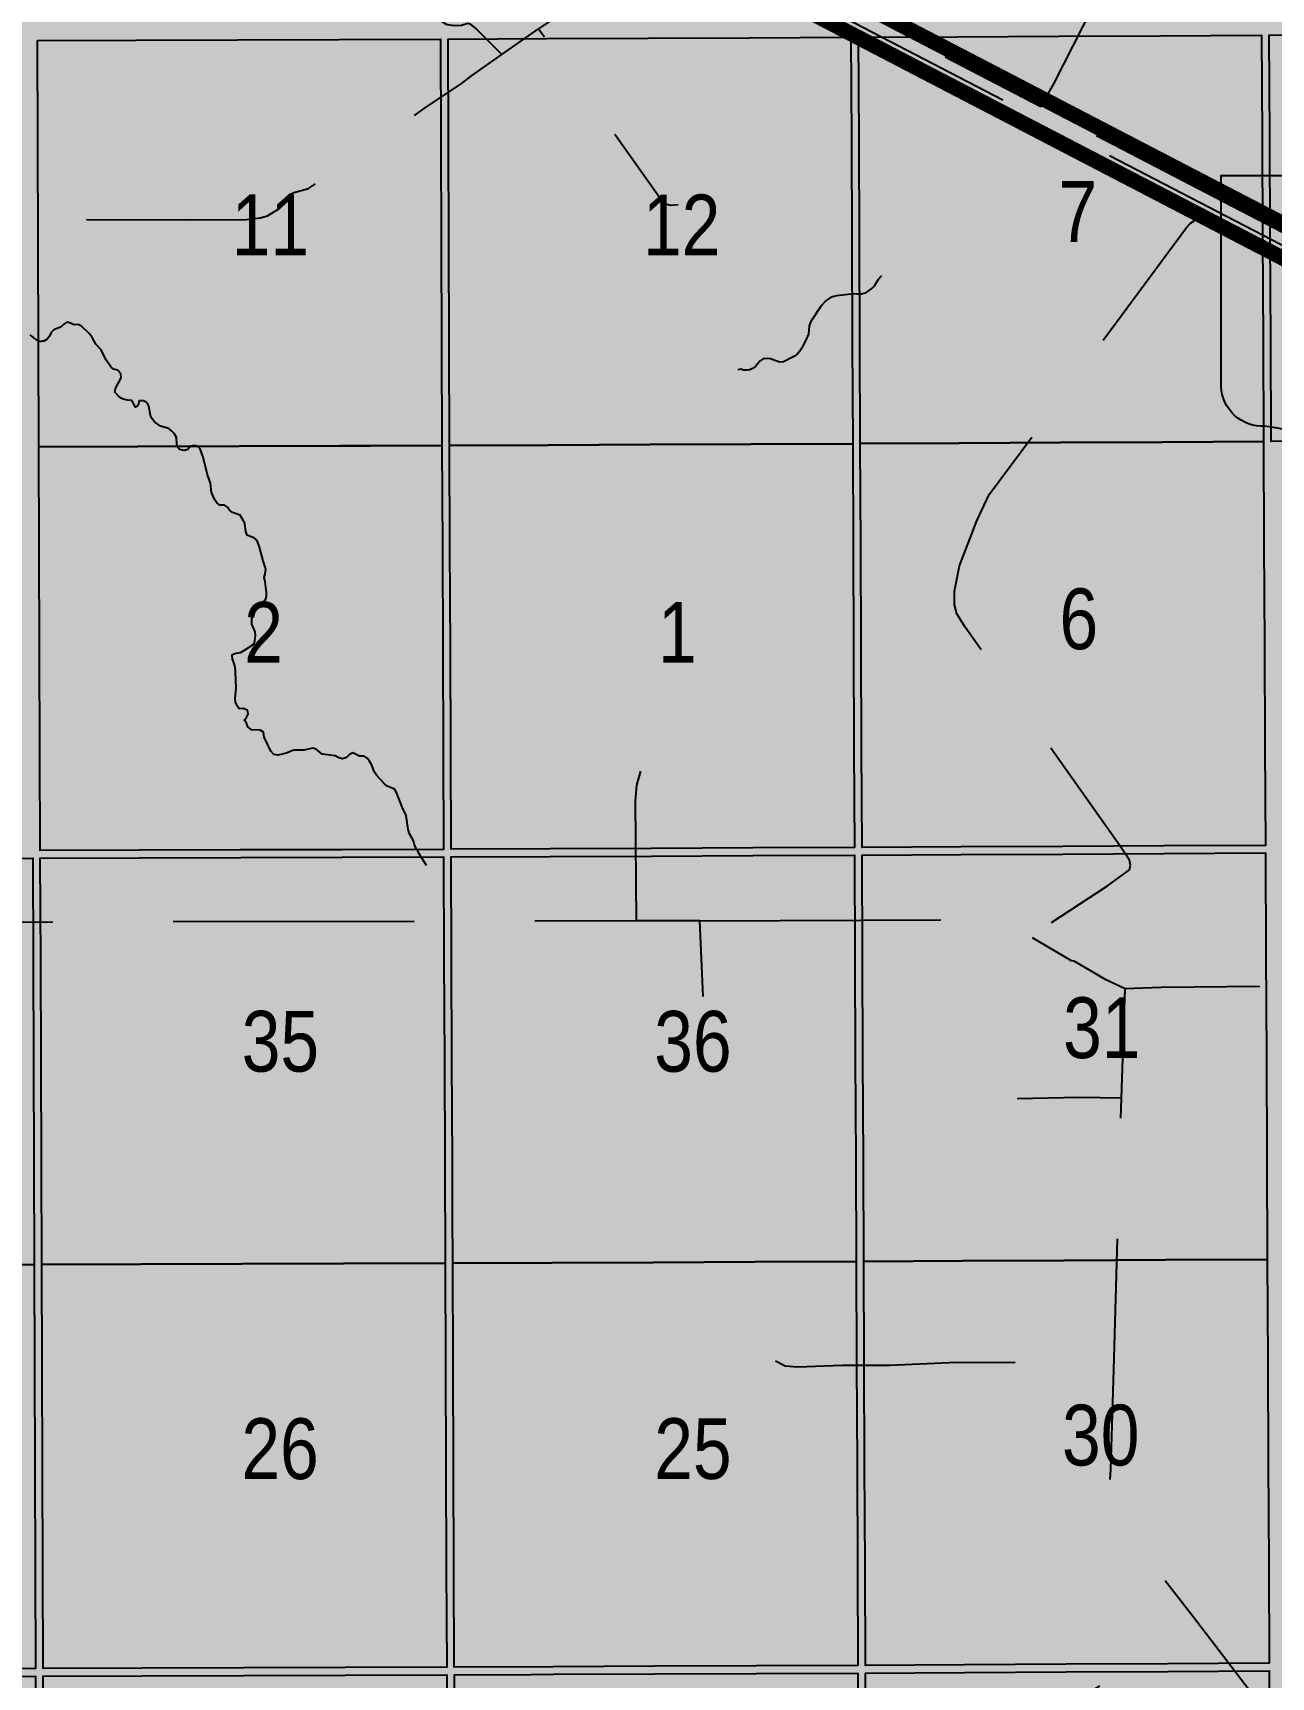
# Model space of a CAD drawing. Extents: x 507565 to 531726, y 6009554 to 6022365.
# Drawn here: x 523476.6 to 523639.7, y 6015356.9 to 6015573.6 of the extents above; entities that cross this region are included whole.
import ezdxf
from ezdxf.enums import TextEntityAlignment as Align

# ---------------------------------------------------------------- set-up
doc = ezdxf.new("R2010")
doc.units = 0
doc.header["$LTSCALE"] = 5
doc.linetypes.add('DASHED2', pattern=[9.524999999999999, 6.35, -3.175])
for name, color, linetype in [('AUX-LABELS', 1, 'Continuous'), ('Quarters', 8, 'Continuous'), ('RoadSeg', 57, 'DASHED2'), ('ROUTE-MAP-HWY', 2, 'Continuous'), ('T-WATER', 160, 'Continuous')]:
    doc.layers.add(name, color=color, linetype=linetype)
doc.layers.add('ROUTE-MAP-BACKGROUND-H', color=7, linetype='Continuous', true_color=0xf0ebff)
doc.styles.add('120', font='ARIALN.TTF', dxfattribs={"height": 13})
doc.styles.add('80V', font='ARIALN.TTF', dxfattribs={"oblique": 20.00000000000001, "height": 2})

# ---------------------------------------------------------------- blocks, each defined once
blk = doc.blocks.new('blk_hwy')
h = blk.add_hatch(color=255)
edge = h.paths.add_edge_path()
edge.add_line((-2.394374808926841, -1.502976880546157), (-2.394374808926841, 2.202342593445064))
edge.add_line((-2.394374808926841, 2.20234259344511), (2.394374808927205, 2.20234259344511))
edge.add_line((2.394374808927296, 2.20234259344511), (2.394374808927296, -1.502976881036147))
edge.add_arc((1.666099989399299, -1.474485957415936), 0.7288319048222823, 267.0356154126261, 357.75966761743825, ccw=False)
edge.add_arc((1.99488852761624, -5.339863340062493), 3.158851719708902, 96.66228240425568, 129.1626000068807)
edge.add_arc((-1.994888527615785, -5.339863340062493), 3.158851719708945, 50.83739999311933, 83.33771759574431)
edge.add_arc((-1.666099989399299, -1.474485957415936), 0.7288319048221756, 182.2403323825618, 272.9643845873739, ccw=False)
at = {"color": 0}
blk.add_lwpolyline([(-2.394374808926841, -1.502976880546157), (-2.394374808926841, 2.20234259344511), (2.394374808927296, 2.20234259344511), (2.394374808927296, -1.502976881036147, -0.4179197440755494), (1.628408307617519, -2.202342593444655, 0.1427676877764801), (0, -2.890625918028036, 0.14276768777648), (-1.628408307617065, -2.202342593444655, -0.4179197440755494), (-2.394374808926841, -1.502976881036147)], format="xyb", dxfattribs=at)
at = {"color": 0, "style": '80V', "flags": 8}
blk.add_attdef('HWY', text='', height=2, dxfattribs=at).set_placement((0, 2.273736754432321e-13), align=Align.MIDDLE_CENTER)

msp = doc.modelspace()

# ---------------------------------------------------------------- hatches: boundary and pattern name
at = {"layer": 'ROUTE-MAP-BACKGROUND-H'}
h = msp.add_hatch(color=256, dxfattribs=at)
h.dxf.hatch_style = 1
h.paths.add_polyline_path([(523871.0806471703, 6016124.177561276), (523873.0710900546, 6015800.355694011), (523917.5154565911, 6015800.579950821), (523923.8232337536, 6014811.294433698), (522926.3148832608, 6014807.962031515), (522925.8951585376, 6015778.478054873), (522873.58425827, 6015778.442416498), (522873.6904375915, 6016121.495464035)])

# ---------------------------------------------------------------- linework, layer by layer
at = {"layer": 'Quarters'}
for points in [[(523544.4885337888, 6015519.251524557), (523531.4647107566, 6015519.19384117), (523531.4127345464, 6015532.583528297), (523531.3607086281, 6015545.973145473), (523531.3087275723, 6015559.362867191), (523531.2567337208, 6015572.752489506), (523544.2756650812, 6015572.810066574), (523557.6297317948, 6015572.869117271), (523570.9835986736, 6015572.928205793), (523584.3374674995, 6015572.987269951), (523584.3943463915, 6015559.59770222), (523584.451196874, 6015546.208112784), (523584.5080359744, 6015532.818568409), (523584.5648726959, 6015519.428987619), (523571.2061526421, 6015519.369835385), (523557.8474388203, 6015519.310666489), (523544.4885337888, 6015519.251524557)], [(523598.5971173591, 6015519.503413136), (523585.5691521068, 6015519.434319102), (523585.5123485098, 6015532.823903911), (523585.455497038, 6015546.213455858), (523585.3986580205, 6015559.603041832), (523585.3417711398, 6015572.992594896), (523598.3647783708, 6015573.061581461), (523611.7229405945, 6015573.132316827), (523625.080917205, 6015573.203072194), (523638.4389164436, 6015573.273796695), (523638.5006266459, 6015559.884384022), (523638.5623343541, 6015546.494920149), (523638.6240327026, 6015533.1054865), (523638.6857630289, 6015519.716038803), (523625.3229418219, 6015519.645144006), (523611.9600866761, 6015519.574277534), (523598.5971173591, 6015519.503413136)], [(523652.7179480602, 6015519.790429279), (523639.6900469436, 6015519.721370622), (523639.628351905, 6015533.110822401), (523639.5666412982, 6015546.500237649), (523639.504944954, 6015559.889720347), (523639.443200853, 6015573.279107093), (523652.466241428, 6015573.348057723), (523665.8244185686, 6015573.41877219), (523679.1824572101, 6015573.489377183), (523692.5405363627, 6015573.560055071), (523692.6070307264, 6015560.170686995), (523692.6735568207, 6015546.781312326), (523692.7400908808, 6015533.391923482), (523692.806587406, 6015520.002527698), (523679.4437502822, 6015519.931882685), (523666.0809411272, 6015519.861221826), (523652.7179480602, 6015519.790429279)], [(523530.4084339744, 6015532.57905642), (523530.4604259489, 6015519.189384367), (523521.05936614, 6015519.15896524), (523517.1016002626, 6015519.146508112), (523503.7427925789, 6015519.104430357), (523490.3838275346, 6015519.061942552), (523477.3599778568, 6015519.020516784), (523477.3128246433, 6015532.410338677), (523477.2657260151, 6015545.800028015), (523477.2186028702, 6015559.189918024), (523477.1714324784, 6015572.579704752), (523490.1904599086, 6015572.620962404), (523503.544565065, 6015572.663326387), (523516.8985027349, 6015572.70568764), (523530.2524355125, 6015572.748039325), (523530.3044625221, 6015559.358395117), (523530.3564137479, 6015545.968714175), (523530.4084339744, 6015532.57905642)], [(523530.6163629736, 6015479.019523463), (523530.6669247644, 6015465.963954945), (523517.3063753359, 6015465.921377536), (523503.9397786577, 6015465.878794095), (523490.5790628965, 6015465.836275213), (523477.5473507551, 6015465.794825897), (523477.5014206131, 6015478.850328759), (523477.4542648062, 6015492.240878598), (523477.4071136288, 6015505.630732557), (523477.3599778568, 6015519.020516784), (523490.3838275346, 6015519.061942552), (523503.7427925789, 6015519.104430357), (523517.1016002626, 6015519.146508112), (523521.05936614, 6015519.15896524), (523530.4604259489, 6015519.189384367), (523530.5124371916, 6015505.799724131), (523530.5644288344, 6015492.410049675), (523530.6163629736, 6015479.019523463)], [(523544.7029073262, 6015466.026123668), (523531.6711916332, 6015465.968381329), (523531.6205981253, 6015479.023953583), (523531.5687144119, 6015492.414506161), (523531.5167364372, 6015505.804188239), (523531.4647107566, 6015519.19384117), (523544.4885337888, 6015519.251524557), (523557.8474388203, 6015519.310666489), (523571.2061526421, 6015519.369835385), (523584.5648726959, 6015519.428987619), (523584.6217242184, 6015506.039403833), (523584.6786035204, 6015492.649820833), (523584.7353069556, 6015479.259237277), (523584.7905942667, 6015466.203770889), (523571.4300803549, 6015466.144569162), (523558.063487125, 6015466.085329495), (523544.7029073262, 6015466.026123668)], [(523598.8275310962, 6015466.278324229), (523585.7948728282, 6015466.209131226), (523585.7396186194, 6015479.264635021), (523585.6829075056, 6015492.655155707), (523585.626037569, 6015506.044738975), (523585.5691521068, 6015519.434319102), (523598.5971173591, 6015519.503413136), (523611.9600866761, 6015519.574277534), (523625.3229418219, 6015519.645144006), (523638.6857630289, 6015519.716038803), (523638.7474733069, 6015506.326591684), (523638.809180821, 6015492.937152637), (523638.870639238, 6015479.546660729), (523638.9305865056, 6015466.491252485), (523625.5629056238, 6015466.420290947), (523612.1952775585, 6015466.34932498), (523598.8275310962, 6015466.278324229)], [(523476.6877530287, 6015424.618292934), (523476.7348003913, 6015411.228598744), (523463.3665639941, 6015411.185746617), (523449.9983563331, 6015411.142856088), (523436.6299516508, 6015411.099981921), (523423.5966222532, 6015411.058221363), (523423.5541899249, 6015424.448463906), (523423.5117428599, 6015437.838644065), (523423.4693108696, 6015451.228924957), (523423.4268943808, 6015464.61916951), (523436.4555771431, 6015464.660404012), (523449.8193695693, 6015464.702711432), (523463.1829652309, 6015464.745009145), (523476.5465981775, 6015464.787327566), (523476.5936475881, 6015451.397657342), (523476.6407037152, 6015438.007928496), (523476.6877530287, 6015424.618292934)], [(523530.8259607436, 6015424.793474045), (523530.8776466498, 6015411.404669719), (523517.5093237977, 6015411.361194029), (523504.1410088295, 6015411.317716868), (523490.7725064128, 6015411.274263513), (523477.7390936406, 6015411.231868391), (523477.6920493077, 6015424.621551631), (523477.6449900346, 6015438.011168819), (523477.5979435144, 6015451.400853379), (523477.5508841051, 6015464.790505185), (523490.5796282226, 6015464.831969541), (523503.9434897649, 6015464.874503314), (523517.3072073403, 6015464.917075706), (523530.6708072858, 6015464.959660766), (523530.7225844482, 6015451.570951194), (523530.7742857314, 6015438.182204924), (523530.8259607436, 6015424.793474045)], [(523544.9155934046, 6015411.464305085), (523531.8819479618, 6015411.408910261), (523531.8567279319, 6015417.935247653), (523531.8302323556, 6015424.797766528), (523531.7785687582, 6015438.186556934), (523531.7268505192, 6015451.575410776), (523531.6750870668, 6015464.964135394), (523544.7037721977, 6015465.021821045), (523558.0675692715, 6015465.081035757), (523571.4312120402, 6015465.140237092), (523584.7948391059, 6015465.199488552), (523584.8514856704, 6015451.808309923), (523584.9081080342, 6015438.417124461), (523584.9647906261, 6015425.025943569), (523585.0214533571, 6015411.634755854), (523571.6528940474, 6015411.577935643), (523558.284337055, 6015411.521099201), (523544.9155934046, 6015411.464305085)], [(523599.0632928603, 6015411.709615456), (523586.0257483649, 6015411.640119178), (523585.9690690085, 6015425.031332952), (523585.9123766455, 6015438.422450987), (523585.8557657466, 6015451.81367006), (523585.7991698596, 6015465.204823152), (523598.8318618437, 6015465.27401611), (523612.1997180075, 6015465.344983795), (523625.5674706348, 6015465.415983476), (523638.9351895673, 6015465.4869524), (523638.996633286, 6015452.096065711), (523639.058035308, 6015438.705164627), (523639.1194800363, 6015425.314264437), (523639.1809134578, 6015411.923335147), (523625.8084432334, 6015411.852118487), (523612.4359392958, 6015411.780863951), (523599.0632928603, 6015411.709615456)], [(523476.8759646294, 6015371.059401554), (523476.9218068329, 6015358.004606579), (523463.548995017, 6015357.961213404), (523450.1761639321, 6015357.917855904), (523436.8031534127, 6015357.874392814), (523423.7653108425, 6015357.832069531), (523423.7239166071, 6015370.887390241), (523423.6814682164, 6015384.277697455), (523423.6390352136, 6015397.66800907), (523423.5966222532, 6015411.058221363), (523436.6299516508, 6015411.099981921), (523449.9983563331, 6015411.142856088), (523463.3665639941, 6015411.185746617), (523476.7348003913, 6015411.228598744), (523476.7818585211, 6015397.838927463), (523476.8288884633, 6015384.449264147), (523476.8759646294, 6015371.059401554)], [(523531.0328156938, 6015371.238264822), (523531.0832589603, 6015358.184433914), (523517.7102367673, 6015358.140075063), (523504.3373004518, 6015358.095681869), (523490.9641485045, 6015358.05125332), (523477.9260984358, 6015358.007957073), (523477.8802247657, 6015371.062722486), (523477.8331603877, 6015384.45256673), (523477.7861182301, 6015397.842252407), (523477.7390936406, 6015411.231868391), (523490.7725064128, 6015411.274263513), (523504.1410088295, 6015411.317716868), (523517.5093237977, 6015411.361194029), (523530.8776466498, 6015411.404669719), (523530.9293710582, 6015398.0159366), (523530.9810845584, 6015384.627167053), (523531.0328156938, 6015371.238264822)], [(523585.1915028721, 6015371.460989412), (523585.2467777912, 6015358.404726598), (523571.8732705897, 6015358.350359738), (523558.4997488772, 6015358.295958327), (523545.1261081004, 6015358.241588606), (523532.0875680376, 6015358.188551512), (523532.037091026, 6015371.242386187), (523531.985356259, 6015384.631336744), (523531.933643427, 6015398.020158353), (523531.8819479618, 6015411.408910261), (523544.9155934046, 6015411.464305085), (523558.284337055, 6015411.521099201), (523571.6528940474, 6015411.577935643), (523585.0214533571, 6015411.634755854), (523585.0781634483, 6015398.24354678), (523585.1348102791, 6015384.852345483), (523585.1915028721, 6015371.460989412)], [(523599.2932876596, 6015358.479876915), (523586.2510215464, 6015358.410111206), (523586.1957451061, 6015371.466440839), (523586.1390841788, 6015384.857689804), (523586.0824401812, 6015398.248935756), (523586.0257483649, 6015411.640119178), (523599.0632928603, 6015411.709615456), (523612.4359392958, 6015411.780863951), (523625.8084432334, 6015411.852118487), (523639.1809134578, 6015411.923335147), (523639.2423568318, 6015398.532465859), (523639.3037586983, 6015385.141537725), (523639.3651712775, 6015371.750502859), (523639.4250668531, 6015358.694535162), (523626.0478455261, 6015358.622974454), (523612.6706747899, 6015358.551409736), (523599.2932876596, 6015358.479876915)], [(523477.066480486, 6015316.831284088), (523477.1135234862, 6015303.441595529), (523463.7359940627, 6015303.397657295), (523450.3584931091, 6015303.35371066), (523436.9807927793, 6015303.309740056), (523423.9382391666, 6015303.266853574), (523423.8958115028, 6015316.657123828), (523423.853336595, 6015330.047327879), (523423.8109072149, 6015343.437603112), (523423.7684978969, 6015356.827775357), (523436.8064412546, 6015356.870102542), (523450.1795288972, 6015356.913528704), (523463.5524476775, 6015356.956927086), (523476.9253473126, 6015357.000324099), (523476.9724161479, 6015343.610674397), (523477.0194396355, 6015330.22098074), (523477.066480486, 6015316.831284088)], [(523531.242270841, 6015317.013904237), (523531.294000252, 6015303.625142769), (523517.9162557834, 6015303.579867555), (523504.538523336, 6015303.534561642), (523491.1606594656, 6015303.489250469), (523478.117808934, 6015303.445023156), (523478.0707690038, 6015316.834734142), (523478.0237142416, 6015330.224345677), (523477.9767068042, 6015343.614058082), (523477.929652026, 6015357.003670955), (523490.967768223, 6015357.046967242), (523504.3409907071, 6015357.091384785), (523517.7140582703, 6015357.135759748), (523531.0871290889, 6015357.18017051), (523531.1388373718, 6015343.791432955), (523531.1905260712, 6015330.402658888), (523531.242270841, 6015317.013904237)], [(523585.420982387, 6015317.226850678), (523585.4776289325, 6015303.835635182), (523572.0991181702, 6015303.783703198), (523558.7206194107, 6015303.731718461), (523545.3418957972, 6015303.679750381), (523532.2982610512, 6015303.6290075), (523532.2465495109, 6015317.017887782), (523532.1947927329, 6015330.406635173), (523532.143113351, 6015343.795487245), (523532.0914209972, 6015357.184269522), (523542.1956755059, 6015357.22480836), (523545.1300746857, 6015357.236806665), (523558.503801256, 6015357.291691548), (523571.8773891769, 6015357.346081945), (523585.2510102536, 6015357.400441674), (523585.307720649, 6015344.009272653), (523585.3643463093, 6015330.618059481), (523585.420982387, 6015317.226850678)], [(523599.529052467, 6015303.911091791), (523586.4818993383, 6015303.841022794), (523586.4252926589, 6015317.232268277), (523586.3686381625, 6015330.623443832), (523586.3119959544, 6015344.014690493), (523586.2553082512, 6015357.405833868), (523599.2976730288, 6015357.475599877), (523612.6751133804, 6015357.54712531), (523626.0523979348, 6015357.618701423), (523639.4296616812, 6015357.690247317), (523639.4910961054, 6015344.299351373), (523639.552527824, 6015330.908441223), (523639.6139327665, 6015317.517564934), (523639.6753610444, 6015304.126667192), (523626.2933174979, 6015304.054825325), (523612.9113137224, 6015303.982968543), (523599.529052467, 6015303.911091791)]]:
    msp.add_lwpolyline(points, close=True, dxfattribs=at)
at = {"layer": 'RoadSeg'}
msp.add_line((523619.980803164, 6015433.16091757), (523620.4803674096, 6015447.613304473), dxfattribs=at)
at = {"layer": 'RoadSeg', "flags": 128}
for points in [[(523538.3427563646, 6015570.718466755), (523534.8495393504, 6015574.250721504), (523534.199466022, 6015574.738760514), (523533.8460621532, 6015574.793330896), (523533.0337029749, 6015574.554137739), (523532.1012079989, 6015574.487517776), (523531.1307178717, 6015574.619358578), (523530.369803306, 6015575.120322358), (523529.2041946875, 6015576.85209641), (523528.1385665148, 6015577.750949847), (523522.1777788515, 6015581.414037146), (523520.9789316402, 6015582.479538558), (523518.7651721354, 6015584.284093345), (523517.8288506031, 6015585.296521062), (523517.209050342, 6015586.673271386), (523516.6166168971, 6015588.540335558), (523516.5593929187, 6015590.336064585), (523515.8786154148, 6015591.023038078), (523514.9517393878, 6015591.670549729), (523513.0320223972, 6015592.790452537), (523509.6382491789, 6015593.575825813)], [(523617.2503231131, 6015579.482643853), (523616.9557478738, 6015578.518329853), (523614.8883724349, 6015574.464461681), (523611.0231142754, 6015566.861919812), (523609.6243536272, 6015564.397677174), (523609.3608577611, 6015563.829239824), (523564.3295882703, 6015587.295384828), (523563.9564405384, 6015588.053066482), (523563.6044385276, 6015588.879383381), (523563.4622254294, 6015589.681734884), (523563.5034200479, 6015590.771626478), (523564.8688422157, 6015591.304116934), (523567.6993240782, 6015591.604034646), (523573.6601156951, 6015592.270118174), (523584.6826000116, 6015592.902580857), (523590.0438976515, 6015591.637425835), (523591.675632545, 6015591.404300566), (523593.6403404734, 6015591.437549967)], [(523759.2123447874, 6015386.32688584), (523758.1571797718, 6015388.652216258), (523758.0231750579, 6015388.952737054), (523757.8794901349, 6015389.280625191), (523757.7078630637, 6015389.687656675), (523757.5541531586, 6015390.066994807), (523757.3722055018, 6015390.540295865), (523757.2191675035, 6015390.956320166), (523757.0686867545, 6015391.380509932), (523756.9179008897, 6015391.821371974), (523756.7601927779, 6015392.300732028), (523756.6222160938, 6015392.737216596), (523756.5068626225, 6015393.116761051), (523756.3693490556, 6015393.588448473), (523756.2409879778, 6015394.050551312), (523756.1206820658, 6015394.505657258), (523756.0108965084, 6015394.978975434), (523755.9115585096, 6015395.403069352), (523755.7789114811, 6015396.01891878), (523755.6449939989, 6015396.669961729), (523755.5336832604, 6015397.267028496), (523755.4443475434, 6015397.847168542), (523755.3458628168, 6015398.517668579), (523755.2632894396, 6015399.130080837), (523755.193843965, 6015399.759237016), (523755.1288855578, 6015400.400274152), (523755.0730867515, 6015401.030244381), (523755.0246488337, 6015401.661365587), (523754.9857017458, 6015402.259931018), (523754.9525304017, 6015402.912994957), (523754.9303662723, 6015403.533511246), (523754.9171533836, 6015404.181864999), (523754.9188561902, 6015404.755451715), (523754.9364932989, 6015405.38803757), (523754.969062369, 6015406.064425504), (523755.0085126717, 6015406.669338319), (523755.0562002144, 6015407.313941672), (523755.1353717194, 6015407.986132368), (523755.202886156, 6015408.609721621), (523755.2790382117, 6015409.238544517), (523755.3600972426, 6015409.881473737), (523755.4642190952, 6015410.505999903), (523755.5796915365, 6015411.155041714), (523755.7049733836, 6015411.792649757), (523755.84621378, 6015412.403294612), (523755.9817225717, 6015412.991677311), (523756.1396764033, 6015413.636500541), (523756.313493225, 6015414.272145637), (523756.4749452253, 6015414.829543292), (523756.6315179921, 6015415.326889421), (523756.7901890574, 6015415.877232532), (523756.9568983725, 6015416.423172551), (523757.1478618977, 6015416.970724767), (523757.3458817134, 6015417.5353594), (523757.5424487297, 6015418.006983872), (523757.7953839588, 6015418.672697163), (523758.0033562465, 6015419.198480575), (523758.1798714724, 6015419.611084377), (523758.3912814777, 6015420.060928474), (523758.6100715261, 6015420.548235828), (523758.9207153316, 6015421.156458397), (523759.2449463754, 6015421.815887571), (523759.5711863238, 6015422.423454228), (523759.8964934056, 6015423.042873529), (523760.245279293, 6015423.646487087), (523760.5975882223, 6015424.239004594), (523760.9594738046, 6015424.822681766), (523761.3434124725, 6015425.413889169), (523761.7343479911, 6015425.992537296), (523762.1401616593, 6015426.583494095), (523762.5470732605, 6015427.171123197), (523772.9031677316, 6015442.021803239), (523777.5842951686, 6015448.80441169), (523779.6322409752, 6015451.675419199), (523780.3899766993, 6015452.760056931), (523781.3419715643, 6015454.12181463), (523752.6354093528, 6015477.696308885), (523726.472736162, 6015499.224298738), (523724.9746413583, 6015500.433764201), (523723.6951529785, 6015501.45317511), (523722.5607811062, 6015502.298081391), (523721.4678730974, 6015503.082071319), (523720.5202698263, 6015503.737498411), (523719.4554885321, 6015504.444947163), (523718.5038352195, 6015505.048862394), (523717.4923642792, 6015505.665817401), (523716.5257330044, 6015506.237802961), (523715.5322957311, 6015506.802988688), (523714.5187982994, 6015507.35473982), (523656.1139291314, 6015537.75512999), (523648.338755924, 6015541.803482158), (523608.6843442285, 6015562.436786514), (523561.0877970103, 6015587.223578641), (523558.5188801748, 6015588.566655977), (523558.8904167384, 6015588.570759945), (523559.325325458, 6015588.423206259), (523559.8987317742, 6015588.168764737), (523560.2729431322, 6015587.994659042), (523560.6197072095, 6015587.918261727), (523561.1845050801, 6015587.971328077), (523561.6036073868, 6015588.038993096), (523561.0877970103, 6015587.223578641), (523560.2067525454, 6015586.07616643), (523555.1117716998, 6015582.180140868), (523543.1902384707, 6015574.087907105), (523550.4497207167, 6015564.430889233), (523553.4469239656, 6015559.902124266), (523559.3409119138, 6015551.6102419), (523559.9070668122, 6015551.044157048), (523560.5730311826, 6015550.844561944), (523561.5721917959, 6015550.944233559)], [(523444.5214267444, 6015541.453789097), (523443.8887426775, 6015544.450727076), (523443.888845414, 6015546.315582857), (523444.421600861, 6015547.081371652), (523445.6869044125, 6015548.280145552), (523446.8526010914, 6015548.37998963), (523447.0190420302, 6015548.51319225), (523447.0855755517, 6015548.81316921), (523446.8191809271, 6015549.445880782), (523447.0856825755, 6015550.14520956), (523447.3852211286, 6015550.478199021), (523447.7516524734, 6015550.678022948), (523450.3490550132, 6015550.544799826), (523453.4458937031, 6015549.745617529), (523464.1805626016, 6015549.613251283), (523466.5079314068, 6015549.086615685), (523497.4022889304, 6015548.91279265), (523504.6951816102, 6015548.979688351), (523506.5265828253, 6015549.212514134), (523507.4590539848, 6015549.445713632), (523508.957525522, 6015550.37836413), (523510.2896261447, 6015552.209674162), (523510.9556852918, 6015552.54268062), (523512.8869871661, 6015553.075343272), (523516.6833403697, 6015555.506252739), (523528.3050672524, 6015563.731586913), (523533.0004764048, 6015566.86186323), (523534.3307369385, 6015567.889706305), (523538.3427563646, 6015570.718466755), (523543.1902384707, 6015574.087907105)], [(523564.4358935293, 6015456.538002681), (523603.3306890285, 6015456.704537016), (523604.3630100815, 6015456.437807691), (523608.225900225, 6015454.340098822), (523608.5920505496, 6015454.906016097), (523618.1161244001, 6015461.166635793), (523621.0132329908, 6015463.264505933), (523621.1796991676, 6015463.864021039), (523621.0465621605, 6015464.530003801), (523619.8143869461, 6015466.394922455), (523599.4012377157, 6015495.23300241), (523598.3023024881, 6015496.997887159), (523597.969303716, 6015498.196585649), (523597.9693331404, 6015499.994753288), (523598.6352516396, 6015503.324963457), (523600.9329947146, 6015509.252232913), (523602.564777615, 6015512.748946764), (523628.5390640444, 6015547.913851358), (523629.0718616377, 6015548.513552704), (523629.6712979213, 6015548.879754293), (523630.7368173043, 6015548.946090795), (523631.4028219909, 6015548.713086279), (523646.2881363303, 6015540.787604379), (523647.1206014153, 6015540.521351425), (523647.819910243, 6015540.821022263), (523648.338755924, 6015541.803482158), (523649.0784185593, 6015543.151201328), (523609.3608577611, 6015563.829239824)], [(523564.8688674, 6015446.54781094), (523564.4358935293, 6015456.538002681), (523556.0774843766, 6015456.537703163), (523470.5955401416, 6015456.337964735), (523462.6702544105, 6015456.171620841), (523460.9052952073, 6015456.304892619), (523457.774943729, 6015472.255672176), (523454.1452048561, 6015492.002716535), (523454.0787417513, 6015492.768737544), (523454.2785081778, 6015493.501198707), (523456.0765947542, 6015496.498159204), (523456.3430836478, 6015497.66362258), (523456.2763952112, 6015498.42964214), (523455.8768669977, 6015499.528747257), (523453.2462201612, 6015503.29143129), (523451.7498485682, 6015505.360964143), (523451.3479915541, 6015506.588275084), (523450.2157792688, 6015513.781185804), (523444.5214267444, 6015541.453789097), (523447.7182490915, 6015543.951387987), (523448.0845670657, 6015544.384272895), (523448.8837793909, 6015545.016836699), (523453.3461512699, 6015549.412548897), (523453.4458937031, 6015549.745617529)], [(523556.0774843766, 6015456.537703163), (523555.9443740918, 6015472.32230414), (523556.110873404, 6015474.420154002), (523556.6769078766, 6015476.251730462)], [(523608.225900225, 6015454.340098822), (523613.3540084414, 6015451.309897686), (523613.6870581262, 6015451.276539701), (523617.7497959614, 6015448.912063114), (523620.4803674096, 6015447.613304473), (523625.2090284972, 6015447.77973129), (523667.9666106338, 6015448.212809023), (523669.7980655515, 6015447.77989575), (523670.897119884, 6015446.914050553), (523671.1633907922, 6015446.447721675), (523671.9294526869, 6015445.781854255), (523672.7952350082, 6015445.415485402), (523683.3180678241, 6015445.348963401), (523685.5159776099, 6015445.648705269), (523688.2798459645, 6015446.348090233), (523703.5312630945, 6015450.77702938), (523704.5303230213, 6015451.443057353), (523705.0299744688, 6015452.441913348)], [(523628.5058106197, 6015346.846686817), (523631.1365026992, 6015348.544837589), (523635.2990892319, 6015351.941453411), (523637.962930078, 6015353.606526881), (523629.4048136937, 6015364.795646888), (523618.4489883611, 6015378.881702505), (523618.3158307461, 6015379.880417153), (523618.5822427102, 6015384.243056078), (523619.0151783096, 6015398.89519171), (523619.980803164, 6015433.16091757), (523614.4197754468, 6015433.261085215), (523606.2278036127, 6015433.094272965)], [(523574.392765435, 6015398.528902745), (523575.6915029025, 6015397.895896443), (523577.3564980799, 6015397.762787513), (523583.184091073, 6015397.995859686), (523589.4777708671, 6015397.962507618), (523597.3033074989, 6015398.328765852), (523608.225786739, 6015398.362150482), (523619.0151783096, 6015398.89519171)], [(523545.1550673709, 6015332.460882226), (523548.4184083402, 6015333.759576174), (523549.3842567437, 6015334.525597351), (523550.1500554882, 6015336.423515042), (523550.3499429065, 6015337.822299915), (523550.98254307, 6015338.388398187), (523572.2615513272, 6015338.787810872), (523582.4513798692, 6015338.754785752), (523584.9156484616, 6015338.954518513), (523587.1468018775, 6015339.587185982), (523596.8037776588, 6015344.549008867), (523614.5195373789, 6015354.106164658), (523617.2169394203, 6015355.771023996), (523626.5743091963, 6015363.829892986), (523629.4048136937, 6015364.795646888)]]:
    msp.add_lwpolyline(points, dxfattribs=at)
at = {"layer": 'ROUTE-MAP-HWY', "const_width": 2.000019330566452}
for points in [[(523648.185598442, 6015540.261401698), (523639.5747664364, 6015544.733833016), (523638.5680357786, 6015545.256746331), (523636.2082895184, 6015546.482263491), (523633.6645914282, 6015547.803484055), (523630.597705532, 6015549.399216226), (523630.4726617502, 6015549.464291085), (523630.4135360277, 6015549.495052898), (523629.3970932458, 6015550.023890408), (523629.3086276847, 6015550.069934784), (523617.4674967894, 6015556.231036171), (523611.7846797189, 6015559.187915987), (523606.761842134, 6015561.801348468), (523606.5845465894, 6015561.893611708), (523601.2690443526, 6015564.659386229), (523596.1098331321, 6015567.343592087), (523595.5691728951, 6015567.624900104), (523585.3419552263, 6015572.946541238), (523585.2544409786, 6015572.992118539), (523585.0706938888, 6015573.08770157), (523584.3354353814, 6015573.468191947), (523583.3424375277, 6015573.987080631), (523568.8764658825, 6015581.50144065)], [(523586.943759408, 6015576.687022666), (523592.046504373, 6015574.032003937), (523593.9571512252, 6015573.03771452), (523597.5411110791, 6015571.172904381), (523598.081746925, 6015570.891603259), (523603.1421297083, 6015568.258646769), (523608.4257174434, 6015565.509455453), (523608.6030371875, 6015565.417194463), (523609.4954038707, 6015564.952915606), (523610.3059286798, 6015564.531184224), (523611.7643818276, 6015563.772315671), (523619.3405432225, 6015559.830352574), (523630.1906721238, 6015554.184862248), (523630.6338966733, 6015553.954297711), (523635.5391221582, 6015551.403526392), (523638.5469161717, 6015549.839991665), (523639.5536446326, 6015549.316931703), (523644.92266547, 6015546.528206635)]]:
    msp.add_lwpolyline(points, dxfattribs=at)
at = {"layer": 'T-WATER', "linetype": 'Continuous', "flags": 128}
for points in [[(523585.0724750128, 6015539.160452718), (523585.73894124, 6015539.189621601), (523586.0835868206, 6015539.270883296), (523586.3002277667, 6015539.321069201), (523587.0988666029, 6015539.890159441), (523587.4208134924, 6015540.255154828), (523587.9431959111, 6015541.094204926), (523588.4066570285, 6015541.587334652)], [(523585.0724750128, 6015539.160452718), (523584.3809182406, 6015539.134657571), (523582.4126910739, 6015538.92347744), (523581.9101742067, 6015538.792520261), (523581.475680516, 6015538.56824355), (523581.073099989, 6015538.279697284), (523580.4094874139, 6015537.57923892), (523579.0625255646, 6015535.543059069), (523578.8510562108, 6015534.972775767), (523578.7359853756, 6015533.875620922), (523578.5453810017, 6015533.398677283), (523577.8587909982, 6015532.038065287), (523577.5940727217, 6015531.613955745), (523577.2797041895, 6015531.267191842), (523576.8879054594, 6015530.957533489), (523575.4560684083, 6015530.238101711), (523574.9361936282, 6015530.175526239), (523573.7371653783, 6015530.623828317), (523573.2808408694, 6015530.647437668), (523572.7828136046, 6015530.593112567), (523572.3608220334, 6015530.360152409), (523571.7654776854, 6015529.622546242), (523571.3484301241, 6015529.341915186), (523571.021151191, 6015529.149160412), (523570.6895933957, 6015529.107757867), (523570.1736687213, 6015529.128410565), (523569.8433463661, 6015529.254990565), (523569.4373862075, 6015529.152279879)], [(523502.8792801564, 6015510.357376807), (523502.4883304593, 6015510.646015273), (523502.2134533802, 6015511.073063345), (523501.8123279029, 6015511.308019199), (523501.1787138472, 6015511.344915456), (523500.8133904831, 6015511.627382101), (523500.5471204636, 6015512.042711213), (523500.1203852578, 6015512.984116443), (523499.946259636, 6015514.228214307), (523499.5857229205, 6015515.307480792), (523499.0076056378, 6015517.641464015), (523498.6324297818, 6015518.597678668), (523498.3534836252, 6015519.06346976), (523497.8679866674, 6015519.176505242), (523497.3165690845, 6015519.10590302), (523496.9599291782, 6015518.683502891), (523496.4806133115, 6015518.539441693), (523495.8802218087, 6015518.672554806), (523495.5902122608, 6015519.072435279), (523495.5084331566, 6015520.015842757), (523495.4901377047, 6015520.225651669), (523495.1827745803, 6015520.757781303), (523494.8520135782, 6015521.129136508), (523494.4581555088, 6015521.427866987), (523493.3635049239, 6015521.742239052), (523492.5821289026, 6015522.329444807), (523492.2900681381, 6015522.714564081), (523492.0522929532, 6015523.154508509), (523491.8424489548, 6015524.367720612), (523491.6332778424, 6015524.822751923), (523491.1250767098, 6015525.088520978), (523490.5527255923, 6015525.063175303), (523490.428171089, 6015524.500739534), (523490.0942282804, 6015524.240279305), (523489.5907218988, 6015525.123805648), (523489.019451806, 6015525.151500766), (523488.4752357707, 6015525.280504156), (523488.0421749154, 6015525.534185966), (523487.3563179061, 6015526.222966691), (523487.433198421, 6015526.715258207), (523488.1919471789, 6015528.114720934), (523488.1510785968, 6015528.61615961), (523488.09923074, 6015528.726353025), (523487.7729600691, 6015529.105275387), (523487.2068078213, 6015529.248650054), (523486.8348996511, 6015529.553132422), (523486.2632213646, 6015530.409206207), (523485.5340793619, 6015531.822443227), (523484.8620632834, 6015532.564543681), (523484.3372519525, 6015533.498390377), (523484.0201318163, 6015533.88908238), (523482.9522790263, 6015534.909055335), (523482.5302275261, 6015535.147422323), (523481.9852364894, 6015535.080424545), (523481.5443124752, 6015535.300449125), (523481.0613702612, 6015535.458530832), (523480.6413483457, 6015535.18732539), (523480.2806644989, 6015534.846213403), (523479.3444200059, 6015534.422881534), (523478.9915449949, 6015534.068650465), (523478.7562749377, 6015533.613951896), (523478.4482499245, 6015533.185135884), (523478.0167504382, 6015532.931077205), (523477.9619493903, 6015532.926526037), (523477.8714693379, 6015532.919041546), (523477.6900671448, 6015532.91326745), (523477.4231985122, 6015532.917604807), (523477.4164018414, 6015532.917731428), (523476.9824113792, 6015533.16808071), (523476.8579449076, 6015533.266842385), (523476.2014363348, 6015533.788236789)], [(523527.1413428189, 6015465.894645806), (523526.838802372, 6015466.537657129), (523526.7403010507, 6015466.897711415), (523526.6704202251, 6015467.153546561), (523526.1607615572, 6015468.02553947), (523526.0032909178, 6015468.589799077), (523525.7436835167, 6015470.440405444), (523525.2730323976, 6015471.420981238), (523524.4677378159, 6015473.440102735), (523524.2038647949, 6015473.891415917), (523523.3652974193, 6015474.260443377), (523523.2525650227, 6015474.28402139), (523522.8806898465, 6015474.588836949), (523521.8561402077, 6015475.719662499), (523521.5683991401, 6015476.150662757), (523521.168792835, 6015477.150797883), (523520.927654712, 6015477.58867341), (523520.6064643546, 6015477.985125197), (523520.1891388108, 6015478.262743541), (523519.5935357623, 6015478.234410036), (523519.1772391531, 6015478.481844724), (523518.7150604553, 6015478.666499858), (523518.2686023174, 6015478.44617614), (523517.8975224535, 6015478.072237305), (523517.3753795728, 6015477.909843646), (523516.8915724228, 6015478.032442495), (523516.3809168273, 6015478.28698151), (523514.6566348763, 6015478.517281774), (523513.8741183418, 6015479.146598402), (523513.3908987337, 6015479.281658212), (523512.2868820318, 6015479.053829901), (523510.9362405794, 6015479.013932075), (523509.9311234482, 6015478.632578319), (523508.8822088015, 6015478.373952769), (523508.291013522, 6015478.471992712), (523507.9361886145, 6015478.887202139), (523507.0518749727, 6015480.762053143), (523506.9570048702, 6015481.395638644), (523506.5015394262, 6015481.665690261), (523505.371515444, 6015481.732120405), (523504.9045708862, 6015482.089216625), (523504.7302872333, 6015482.607249984), (523504.492486144, 6015482.90296764), (523504.418033625, 6015482.995547965), (523504.4916164751, 6015483.077278229), (523504.7295374358, 6015483.341809341), (523504.9358865732, 6015483.798845188), (523504.833033743, 6015484.316415149), (523504.4847708356, 6015484.459735814), (523504.3262210251, 6015484.525014563), (523503.7632726042, 6015484.492015277), (523503.4609468839, 6015484.880722751), (523503.2716913648, 6015485.343569589), (523503.2327407043, 6015485.859802538), (523503.3358103973, 6015487.271785675), (523503.2769785557, 6015489.316156172), (523503.2004043172, 6015489.978611545), (523503.0807913663, 6015490.464048166), (523502.8567757417, 6015491.040736535), (523502.8093209257, 6015491.565656801), (523502.8536149465, 6015491.651189929), (523503.3162451035, 6015491.823453872), (523503.9312517828, 6015491.906278651), (523504.4462767323, 6015492.227384738), (523505.6672116269, 6015492.990521782), (523505.7518974231, 6015493.268396557), (523505.8121065558, 6015493.466787881), (523505.9122664465, 6015494.138877464), (523505.8374209523, 6015494.63435261), (523505.3954127269, 6015495.658534223), (523505.3964360326, 6015496.351416501), (523505.7482825384, 6015497.350219016), (523506.2054353277, 6015498.287755466), (523507.147846281, 6015498.742244212), (523507.3350358463, 6015499.236142578), (523507.3297993747, 6015499.7544408), (523507.1790007905, 6015501.231942891), (523507.0398750503, 6015501.774797951), (523507.1908310666, 6015502.287784609), (523507.2375532045, 6015502.889757661), (523506.8910597835, 6015503.9856627), (523506.439741539, 6015505.776412365), (523506.1221399988, 6015506.660653111), (523505.7422202054, 6015506.981219486), (523504.7813451175, 6015507.387675255), (523504.6279971046, 6015507.858286463), (523504.5472141233, 6015508.566048022), (523504.4295010815, 6015509.050586966), (523504.3636877175, 6015509.166863631), (523503.8882732053, 6015510.009937979), (523502.8792801564, 6015510.357376807)], [(523527.1413428189, 6015465.894645806), (523527.2660047322, 6015465.629668766), (523528.3956100313, 6015463.877846532)]]:
    msp.add_lwpolyline(points, dxfattribs=at)

# ---------------------------------------------------------------- block references
at = {"layer": 'AUX-LABELS'}
ref = msp.add_blockref('blk_hwy', (523651.067886266, 6015538.260422617), dxfattribs=dict(at, xscale=7.504013822804439, yscale=7.504013822804439, zscale=7.504013822804439))
ref.add_attrib('HWY', '43', dxfattribs={"layer": '0', "color": 0, "height": 15.00802764560888, "style": '80V'}).set_placement((523651.067886266, 6015538.260422617), align=Align.MIDDLE_CENTER)

# ---------------------------------------------------------------- texts
at = {"layer": 'RoadSeg', "style": '120'}
for s, p in [('7', (523611.6646745784, 6015546.02910332)), ('11', (523502.7556620889, 6015544.269125316)), ('12', (523556.9356077116, 6015544.25334382)), ('6', (523611.8102149368, 6015492.346673915)), ('2', (523504.4109642404, 6015490.560442238)), ('1', (523558.9153069764, 6015490.576223737)), ('31', (523612.2823380214, 6015438.456289429)), ('35', (523504.0793794154, 6015436.671541194)), ('36', (523558.4206467947, 6015436.662773777)), ('26', (523504.0337884576, 6015382.969872137)), ('25', (523558.4206468275, 6015382.978639624)), ('30', (523612.1420581902, 6015384.763387833))]:
    msp.add_text(s, height=8.00420060616603, dxfattribs=at).set_placement(p)
msp.add_text('62-19-5', height=39.9833480021495, rotation=359.9576067001396, dxfattribs=at).set_placement((523419.6256029596, 6015490.312565798))

doc.saveas('drawing.dxf')
